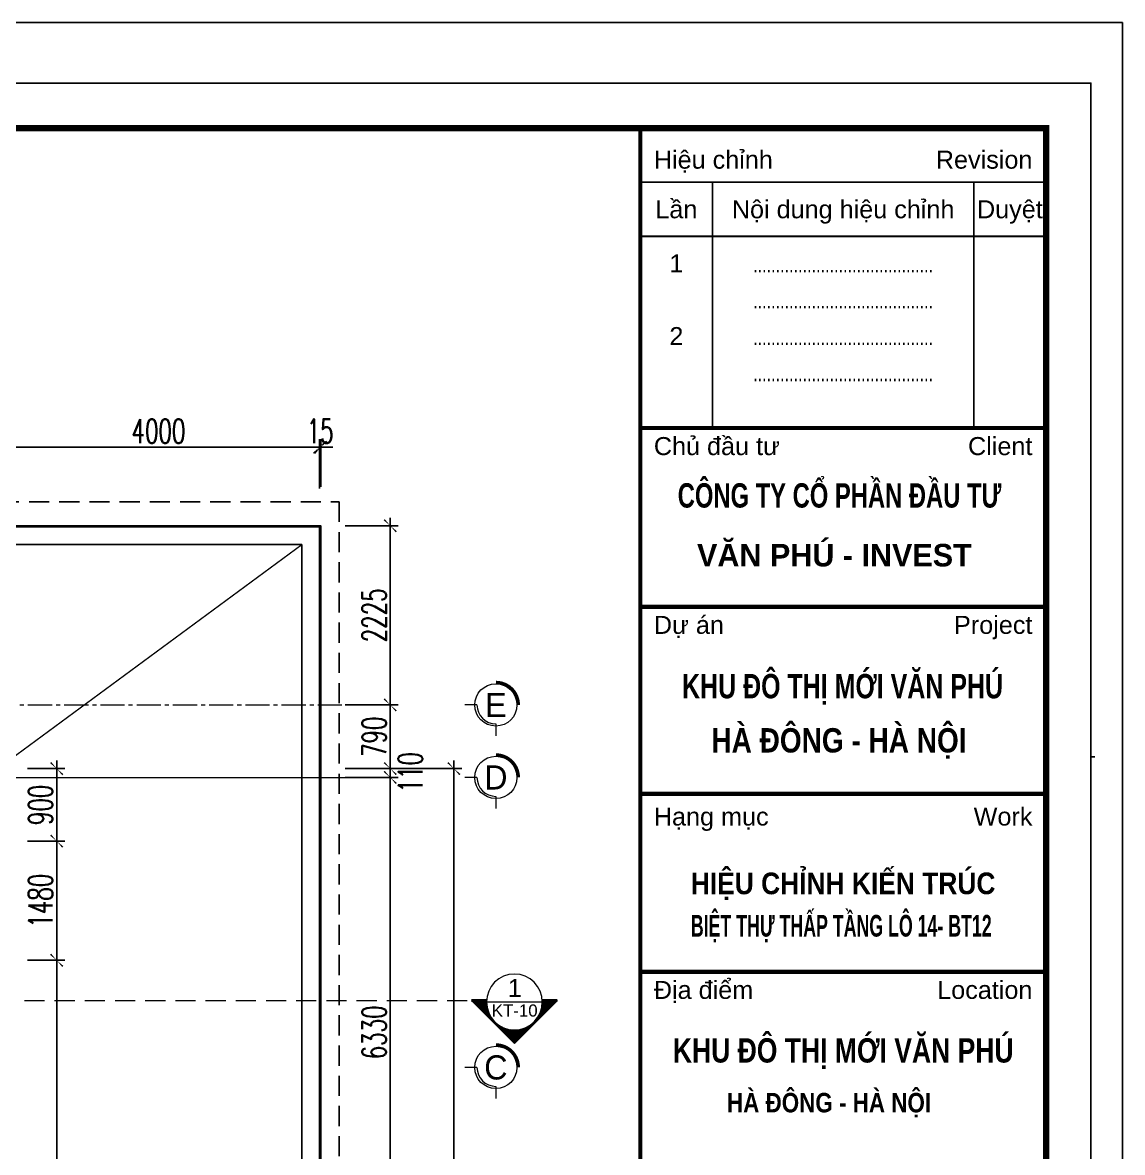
# Model space of a CAD drawing. Header units: millimetres. Extents: x -34806 to 662668, y 63228 to 99452.
# Drawn here: x 159100 to 172760, y 82831 to 96857 of the extents above; entities that cross this region are included whole.
import ezdxf
from ezdxf.enums import TextEntityAlignment as Align

# ---------------------------------------------------------------- set-up
doc = ezdxf.new("R2010")
doc.units = ezdxf.units.MM
doc.header["$LTSCALE"] = 200
doc.header["$MEASUREMENT"] = 0
doc.header["$PDMODE"] = 3
doc.header["$PDSIZE"] = 50
doc.linetypes.add('CENTER2', pattern=[1.125, 0.75, -0.125, 0.125, -0.125])
doc.linetypes.add('DASHED2', pattern=[0.375, 0.25, -0.125])
doc.layers.get('0').update_dxf_attribs({"color": 95, "linetype": 'CONTINUOUS'})
doc.layers.get('DEFPOINTS').update_dxf_attribs({"linetype": 'CONTINUOUS'})
for name, color, linetype, lineweight in [('cat', 1, 'CONTINUOUS', 40), ('hacth', 251, 'CONTINUOUS', 13), ('hatch', 251, 'CONTINUOUS', 5), ('thay', 7, 'CONTINUOUS', 18), ('tim', 254, 'CENTER2', 9)]:
    doc.layers.add(name, color=color, linetype=linetype, lineweight=lineweight)
for name, color, linetype in [('DIM', 1, 'CONTINUOUS'), ('KHUNGTEN', 7, 'CONTINUOUS'), ('Net_Manh', 155, 'CONTINUOUS'), ('TEXT', 7, 'CONTINUOUS'), ('TPTA-Dimention', 251, 'CONTINUOUS'), ('TPTA-Text', 253, 'CONTINUOUS'), ('TPTA-Virtural', 253, 'CONTINUOUS')]:
    doc.layers.add(name, color=color, linetype=linetype)
doc.styles.add('Aria H B iso', font='VHARIALB.ttf')
doc.styles.add('Aria H iso', font='VHARIAL.ttf')
doc.styles.add('Arial iso', font='VNARIAL.ttf')
doc.styles.add('Arial N  iso', font='VNARIALN.ttf')
doc.styles.add('CHU HOA Day', font='VHARIAL.ttf')
doc.styles.add('CHUC HOA MANH', font='chhbg.shx', dxfattribs={"width": 0.8, "height": 250})
doc.styles.add('dam', font='VHAVANB.ttf', dxfattribs={"width": 0.9, "height": 450})
doc.styles.add('NHO', font='VNCC-RMS.SHX', dxfattribs={"width": 0.8})
doc.styles.add('Scale', font='vnsimli.shx', dxfattribs={"width": 0.65, "bigfont": 'bigfont.shx'})
doc.dimstyles.new('Scale', dxfattribs={"dimscale": 10, "dimtxt": 2, "dimasz": 0.8, "dimexe": 1, "dimexo": 0, "dimgap": 0.5, "dimtad": 1, "dimdec": 0, "dimzin": 0, "dimdsep": 46, "dimtxsty": 'Scale', "dimblk": 'ARCHTICK', "dimcen": 1, "dimdle": 1, "dimclrd": 8, "dimclre": 251, "dimclrt": 3, "dimadec": 0, "dimazin": 0, "dimtfac": 1, "dimtdec": 0, "dimtix": 1, "dimtmove": 2, "dimatfit": 3, "dimfxl": 1, "dimtolj": 1, "dimtzin": 0, "dimarcsym": 0})

# ---------------------------------------------------------------- blocks, each defined once
blk = doc.blocks.new('_ArchTick')
at = {"layer": 'DIM', "color": 150}
blk.add_lwpolyline([(0.5, 0.5, 0.133, 0, 0), (0, 0, 0, 0.133, 0), (-0.5, -0.5, 0.133, 0.133, 0)], format="xyseb", dxfattribs=at)
blk = doc.blocks.new('*D221')
at = {"layer": 'DEFPOINTS', "color": 0}
for p in [(162788, 91585), (158788, 91075), (162788, 91075)]:
    blk.add_point(p, dxfattribs=at)
at = {"layer": 'TPTA-Text', "color": 251, "lineweight": -2}
for p, q in [((158788, 91075), (158788, 91685)), ((162788, 91075), (162788, 91685))]:
    blk.add_line(p, q, dxfattribs=at)
at = {"layer": 'TPTA-Text', "color": 8, "lineweight": -2}
blk.add_line((158688, 91585), (162888, 91585), dxfattribs=at)
at = {"layer": 'TPTA-Text', "color": 8, "lineweight": -2, "xscale": 150, "yscale": 150, "zscale": 150, "rotation": 180}
blk.add_blockref('_ArchTick', (158788, 91585), dxfattribs=at)
at = {"layer": 'TPTA-Text', "color": 8, "lineweight": -2, "xscale": 150, "yscale": 150, "zscale": 150}
blk.add_blockref('_ArchTick', (162788, 91585), dxfattribs=at)
at = {"layer": 'TPTA-Text', "color": 3, "insert": (160788, 91785), "char_height": 300, "attachment_point": 5, "style": 'Scale'}
blk.add_mtext('\\A1;4000', dxfattribs=at)
blk = doc.blocks.new('*D228')
at = {"layer": 'DEFPOINTS', "color": 0}
for p in [(163106, 87596), (163106, 73776), (164457, 73776)]:
    blk.add_point(p, dxfattribs=at)
at = {"layer": 'TPTA-Text', "color": 8, "lineweight": -2}
blk.add_line((164457, 87696), (164457, 73676), dxfattribs=at)
at = {"layer": 'TPTA-Text', "color": 251, "lineweight": -2}
for p, q in [((163106, 87596), (164557, 87596)), ((163106, 73776), (164557, 73776))]:
    blk.add_line(p, q, dxfattribs=at)
at = {"layer": 'TPTA-Text', "color": 8, "lineweight": -2, "xscale": 150, "yscale": 150, "zscale": 150}
for p, rotation in [((164457, 87596), 90), ((164457, 73776), 270)]:
    blk.add_blockref('_ArchTick', p, dxfattribs=dict(at, rotation=rotation))
at = {"layer": 'TPTA-Text', "color": 3, "insert": (164257, 80686), "char_height": 300, "attachment_point": 5, "rotation": 90, "style": 'Scale'}
blk.add_mtext('\\A1;13820', dxfattribs=at)
blk = doc.blocks.new('*D229')
at = {"layer": 'DEFPOINTS', "color": 0}
for p in [(163106, 90611), (163106, 88386), (163667, 88386)]:
    blk.add_point(p, dxfattribs=at)
at = {"layer": 'TPTA-Text', "color": 251, "lineweight": -2}
for p, q in [((163106, 90611), (163767, 90611)), ((163106, 88386), (163767, 88386))]:
    blk.add_line(p, q, dxfattribs=at)
at = {"layer": 'TPTA-Text', "color": 8, "lineweight": -2}
blk.add_line((163667, 90711), (163667, 88286), dxfattribs=at)
at = {"layer": 'TPTA-Text', "color": 8, "lineweight": -2, "xscale": 150, "yscale": 150, "zscale": 150}
for p, rotation in [((163667, 90611), 90), ((163667, 88386), 270)]:
    blk.add_blockref('_ArchTick', p, dxfattribs=dict(at, rotation=rotation))
at = {"layer": 'TPTA-Text', "color": 3, "insert": (163467, 89499), "char_height": 300, "attachment_point": 5, "rotation": 90, "style": 'Scale'}
blk.add_mtext('\\A1;2225', dxfattribs=at)
blk = doc.blocks.new('*D230')
at = {"layer": 'DEFPOINTS', "color": 0}
for p in [(163106, 88386), (163106, 87596), (163667, 87596)]:
    blk.add_point(p, dxfattribs=at)
at = {"layer": 'TPTA-Text', "color": 251, "lineweight": -2}
for p, q in [((163106, 88386), (163767, 88386)), ((163106, 87596), (163767, 87596))]:
    blk.add_line(p, q, dxfattribs=at)
at = {"layer": 'TPTA-Text', "color": 8, "lineweight": -2}
blk.add_line((163667, 88486), (163667, 87496), dxfattribs=at)
at = {"layer": 'TPTA-Text', "color": 8, "lineweight": -2, "xscale": 150, "yscale": 150, "zscale": 150}
for p, rotation in [((163667, 88386), 90), ((163667, 87596), 270)]:
    blk.add_blockref('_ArchTick', p, dxfattribs=dict(at, rotation=rotation))
at = {"layer": 'TPTA-Text', "color": 3, "insert": (163467, 87991), "char_height": 300, "attachment_point": 5, "rotation": 90, "style": 'Scale'}
blk.add_mtext('\\A1;790', dxfattribs=at)
blk = doc.blocks.new('*D231')
at = {"layer": 'DEFPOINTS', "color": 0}
for p in [(163106, 87596), (163106, 87486), (163667, 87486)]:
    blk.add_point(p, dxfattribs=at)
at = {"layer": 'TPTA-Text', "color": 8, "lineweight": -2}
blk.add_line((163667, 87696), (163667, 87386), dxfattribs=at)
at = {"layer": 'TPTA-Text', "color": 251, "lineweight": -2}
for p, q in [((163106, 87596), (163767, 87596)), ((163106, 87486), (163767, 87486))]:
    blk.add_line(p, q, dxfattribs=at)
at = {"layer": 'TPTA-Text', "color": 8, "lineweight": -2, "xscale": 150, "yscale": 150, "zscale": 150}
for p, rotation in [((163667, 87596), 90), ((163667, 87486), 270)]:
    blk.add_blockref('_ArchTick', p, dxfattribs=dict(at, rotation=rotation))
at = {"layer": 'TPTA-Text', "color": 3, "insert": (163916, 87549), "char_height": 300, "attachment_point": 5, "rotation": 90, "style": 'Scale'}
blk.add_mtext('\\A1;110', dxfattribs=at)
blk = doc.blocks.new('*D234')
at = {"layer": 'DEFPOINTS', "color": 0}
for p in [(163106, 87486), (163106, 81156), (163667, 81156)]:
    blk.add_point(p, dxfattribs=at)
at = {"layer": 'TPTA-Text', "color": 8, "lineweight": -2}
blk.add_line((163667, 87586), (163667, 81056), dxfattribs=at)
at = {"layer": 'TPTA-Text', "color": 251, "lineweight": -2}
for p, q in [((163106, 87486), (163767, 87486)), ((163106, 81156), (163767, 81156))]:
    blk.add_line(p, q, dxfattribs=at)
at = {"layer": 'TPTA-Text', "color": 8, "lineweight": -2, "xscale": 150, "yscale": 150, "zscale": 150}
for p, rotation in [((163667, 87486), 90), ((163667, 81156), 270)]:
    blk.add_blockref('_ArchTick', p, dxfattribs=dict(at, rotation=rotation))
at = {"layer": 'TPTA-Text', "color": 3, "insert": (163467, 84321), "char_height": 300, "attachment_point": 5, "rotation": 90, "style": 'Scale'}
blk.add_mtext('\\A1;6330', dxfattribs=at)
blk = doc.blocks.new('can')
at = {"layer": 'hatch'}
h = blk.add_hatch(dxfattribs=at)
h.set_pattern_fill('ANSI31', color=256, scale=96.25, style=0)
h.set_pattern_definition([(45, (-283734, -101783), (-8.50737846, 8.50737846), [])])
h.paths.add_polyline_path([(578, 0, -0.01239), (577, -29), (890, -29), (0, 861), (-890, -29), (-577, -29, -0.01239), (-578, 0, -1)])
at = {"layer": 'cat', "color": 150, "linetype": 'Continuous', "const_width": 62.4}
for points in [[(-577, -29), (-890, -29)], [(577, -29), (890, -29)]]:
    blk.add_lwpolyline(points, dxfattribs=at)
at = {"layer": 'thay', "linetype": 'Continuous'}
for p in [(-890, -29), (890, -29)]:
    blk.add_line(p, (0, 861), dxfattribs=at)
at = {"layer": 'thay'}
blk.add_line((-578, 0), (578, 0), dxfattribs=at)
blk.add_circle((0, 0), 578, dxfattribs=at)
at = {"layer": 'TEXT', "style": 'CHU HOA Day'}
blk.add_attdef('A', text='', height=375, dxfattribs=at).set_placement((11, 108), align=Align.CENTER)
at = {"layer": 'TEXT', "style": 'CHUC HOA MANH', "width": 0.65}
blk.add_attdef('KT-00', text='', height=287, dxfattribs=at).set_placement((7, -346), align=Align.CENTER)
blk = doc.blocks.new('tr')
at = {"layer": 'thay', "ltscale": 600}
for p, q in [((0, -200), (0, 0)), ((313, -513), (513, -513))]:
    blk.add_line(p, q, dxfattribs=at)
at = {"layer": 'thay', "color": 150, "ltscale": 600, "const_width": 50}
blk.add_lwpolyline([(-375, -513, 0.414214), (0, -888, 0.414214)], format="xyb", dxfattribs=at)
at = {"layer": 'thay', "ltscale": 600}
blk.add_circle((0, -513), 350, dxfattribs=at)
blk.add_arc((0, -513), 313, 0, 90, dxfattribs=at)
blk = doc.blocks.new('*D245')
at = {"layer": 'DEFPOINTS', "color": 0}
for p in [(162788, 91585), (162788, 91092), (162803, 91092)]:
    blk.add_point(p, dxfattribs=at)
at = {"layer": 'TPTA-Text', "color": 251, "lineweight": -2}
for p, q in [((162788, 91092), (162788, 91685)), ((162803, 91092), (162803, 91685))]:
    blk.add_line(p, q, dxfattribs=at)
at = {"layer": 'TPTA-Text', "color": 8, "lineweight": -2}
for p, q in [((162788, 91585), (162638, 91585)), ((162803, 91585), (162788, 91585)), ((162803, 91585), (162953, 91585))]:
    blk.add_line(p, q, dxfattribs=at)
at = {"layer": 'TPTA-Text', "color": 8, "lineweight": -2, "xscale": 150, "yscale": 150, "zscale": 150}
blk.add_blockref('_ArchTick', (162788, 91585), dxfattribs=at)
at = {"layer": 'TPTA-Text', "color": 8, "lineweight": -2, "xscale": 150, "yscale": 150, "zscale": 150, "rotation": 180}
blk.add_blockref('_ArchTick', (162803, 91585), dxfattribs=at)
at = {"layer": 'TPTA-Text', "color": 3, "insert": (162796, 91785), "char_height": 300, "attachment_point": 5, "style": 'Scale'}
blk.add_mtext('\\A1;15', dxfattribs=at)
blk = doc.blocks.new('*D547')
at = {"layer": 'DEFPOINTS', "color": 0}
for p in [(159162, 87596), (159162, 86696), (159524, 86696)]:
    blk.add_point(p, dxfattribs=at)
at = {"layer": 'TPTA-Text', "color": 8, "lineweight": -2}
blk.add_line((159524, 87696), (159524, 86596), dxfattribs=at)
at = {"layer": 'TPTA-Text', "color": 251, "lineweight": -2}
for p, q in [((159162, 87596), (159624, 87596)), ((159162, 86696), (159624, 86696))]:
    blk.add_line(p, q, dxfattribs=at)
at = {"layer": 'TPTA-Text', "color": 8, "lineweight": -2, "xscale": 150, "yscale": 150, "zscale": 150}
for p, rotation in [((159524, 87596), 90), ((159524, 86696), 270)]:
    blk.add_blockref('_ArchTick', p, dxfattribs=dict(at, rotation=rotation))
at = {"layer": 'TPTA-Text', "color": 3, "insert": (159324, 87146), "char_height": 300, "attachment_point": 5, "rotation": 90, "style": 'Scale'}
blk.add_mtext('\\A1;900', dxfattribs=at)
blk = doc.blocks.new('*D548')
at = {"layer": 'DEFPOINTS', "color": 0}
for p in [(159162, 86696), (159162, 85216), (159524, 85216)]:
    blk.add_point(p, dxfattribs=at)
at = {"layer": 'TPTA-Text', "color": 251, "lineweight": -2}
for p, q in [((159162, 86696), (159624, 86696)), ((159162, 85216), (159624, 85216))]:
    blk.add_line(p, q, dxfattribs=at)
at = {"layer": 'TPTA-Text', "color": 8, "lineweight": -2}
blk.add_line((159524, 86796), (159524, 85116), dxfattribs=at)
at = {"layer": 'TPTA-Text', "color": 8, "lineweight": -2, "xscale": 150, "yscale": 150, "zscale": 150}
for p, rotation in [((159524, 86696), 90), ((159524, 85216), 270)]:
    blk.add_blockref('_ArchTick', p, dxfattribs=dict(at, rotation=rotation))
at = {"layer": 'TPTA-Text', "color": 3, "insert": (159324, 85956), "char_height": 300, "attachment_point": 5, "rotation": 90, "style": 'Scale'}
blk.add_mtext('\\A1;1480', dxfattribs=at)
blk = doc.blocks.new('*D549')
at = {"layer": 'DEFPOINTS', "color": 0}
for p in [(159162, 85216), (159162, 77586), (159524, 77586)]:
    blk.add_point(p, dxfattribs=at)
at = {"layer": 'TPTA-Text', "color": 8, "lineweight": -2}
blk.add_line((159524, 85316), (159524, 77486), dxfattribs=at)
at = {"layer": 'TPTA-Text', "color": 251, "lineweight": -2}
for p, q in [((159162, 85216), (159624, 85216)), ((159162, 77586), (159624, 77586))]:
    blk.add_line(p, q, dxfattribs=at)
at = {"layer": 'TPTA-Text', "color": 8, "lineweight": -2, "xscale": 150, "yscale": 150, "zscale": 150}
for p, rotation in [((159524, 85216), 90), ((159524, 77586), 270)]:
    blk.add_blockref('_ArchTick', p, dxfattribs=dict(at, rotation=rotation))
at = {"layer": 'TPTA-Text', "color": 3, "insert": (159324, 81401), "char_height": 300, "attachment_point": 5, "rotation": 90, "style": 'Scale'}
blk.add_mtext('\\A1;7630', dxfattribs=at)
blk = doc.blocks.new('khung')
at = {"color": 8}
blk.add_line((27622.6, 17766.5), (30915.2, 17766.5), dxfattribs=at)
at = {"color": 4, "const_width": 34.9}
for points in [[(27622.6, 19305.2), (31115.1, 19305.2)], [(27622.6, 19305.2), (31115.1, 19305.2)], [(27622.6, 17766.5), (31115.1, 17766.5)], [(27622.6, 17766.5), (31115.1, 17766.5)], [(27622.6, 17766.5), (31115.1, 17766.5)]]:
    blk.add_lwpolyline(points, dxfattribs=at)
at = {"layer": 'DEFPOINTS', "color": 8}
blk.add_lwpolyline([(0, 0), (31503.2, 0), (31503.2, 22275), (0, 22275)], close=True, dxfattribs=at)
at = {"layer": 'KHUNGTEN', "color": 8}
for p, q in [((27622.6, 17766.5), (30915.2, 17766.5)), ((31503.2, 16475.2), (31536.1, 16475.2))]:
    blk.add_line(p, q, dxfattribs=at)
at = {"layer": 'KHUNGTEN', "color": 4}
for points, const_width in [([(847.8, 388.1), (31117, 388.1), (31117, 21886.9), (847.8, 21886.9)], 54.3), ([(27622.6, 21886.9), (31115.1, 21886.9), (31115.1, 388.1), (27622.6, 388.1)], 34.9)]:
    blk.add_lwpolyline(points, close=True, dxfattribs=dict(at, const_width=const_width))
at = {"layer": 'KHUNGTEN', "color": 8, "const_width": 15.5}
for points in [[(27622.6, 21421.3), (31115.1, 21421.3)], [(28243.5, 21421.3), (28243.5, 19305.2)], [(30494.2, 21421.3), (30494.2, 19305.2)], [(27622.6, 20955.6), (31115.1, 20955.6)]]:
    blk.add_lwpolyline(points, dxfattribs=at)
at = {"layer": 'KHUNGTEN', "color": 4, "const_width": 34.9}
for points in [[(27622.6, 19305.2), (31115.1, 19305.2)], [(27622.6, 17766.5), (31115.1, 17766.5)], [(27622.6, 17766.5), (31115.1, 17766.5)], [(27622.6, 16156.8), (31115.1, 16156.8)], [(27622.6, 14624.8), (31115.1, 14624.8)]]:
    blk.add_lwpolyline(points, dxfattribs=at)
at = {"color": 8, "style": 'Arial iso', "width": 1}
blk.add_text('Chñ ®Çu t\xad', height=155.23, dxfattribs=at).set_placement((27739, 19072.3))
blk.add_text('Client', height=155.23, dxfattribs=at).set_placement((30998.7, 19072.3), align=Align.RIGHT)
at = {"color": 7, "style": 'Aria H B iso'}
for s, height, width, p, p2 in [('c«ng ty cæ phÇn ®Çu t\xad', 209.556, 0.702507, (27944.6, 18620.6), (30730.1, 18620.6)), ('V¨n phó - invest', 194.033, 0.969518, (28110.8, 18114.1), (30476.2, 18114.1)), ('KHU §¤ THÞ MíI V¡N PHó', 209.556, 0.738944, (27981.6, 16979.1), (30745.8, 16979.1)), ('     hµ ®«ng - hµ néi      ', 209.556, 0.823662, (27899.7, 16512.6), (30833.5, 16512.6)), ('KHU §¤ THÞ MíI V¡N PHó', 209.556, 0.784287, (27902.8, 13844), (30836.6, 13844)), ('     hµ ®«ng - hµ néi      ', 167.645, 0.823662, (28100.7, 13415.2), (30447.8, 13415.2))]:
    blk.add_text(s, height=height, dxfattribs=dict(at, width=width)).set_placement(p, p2, align=Align.FIT)
for s, rotation, width, p, p2 in [('hiÖu chØnh kiÕn tróc ', 0.00756, 0.87215, (28057.6, 15292.8), (30743.3, 15293.2)), ('biÖt thù thÊp tÇng l« 14- bt12', 0.00784, 0.59135, (28057.6, 14928), (30648.2, 14928.4))]:
    blk.add_text(s, height=186.272, rotation=rotation, dxfattribs=dict(at, width=width)).set_placement(p, p2, align=Align.FIT)
at = {"layer": 'KHUNGTEN', "color": 8, "style": 'Arial iso', "width": 1}
for s, p in [('HiÖu chØnh', (27739, 21537.7)), ('Dù ¸n', (27739, 17533.7)), ('H¹ng môc', (27739, 15884)), ('§Þa ®iÓm', (27739, 14391.9))]:
    blk.add_text(s, height=155.23, dxfattribs=at).set_placement(p)
for s, p in [('Revision', (30998.7, 21537.7)), ('Project', (30998.7, 17533.7)), ('Work', (30998.7, 15884)), ('Location', (30998.7, 14391.9))]:
    blk.add_text(s, height=155.23, dxfattribs=at).set_placement(p, align=Align.RIGHT)
for s, height, p in [('LÇn', 155.23, (27933, 21188.4)), ('Néi dung hiÖu chØnh', 155.226, (29368.9, 21188.4)), ('DuyÖt', 155.23, (30804.7, 21188.4))]:
    blk.add_text(s, height=height, dxfattribs=at).set_placement(p, align=Align.MIDDLE_CENTER)
at = {"layer": 'KHUNGTEN', "color": 8}
for s, height, style, width, p in [('1', 155, 'Arial N  iso', 1, (27933, 20645.1)), ('........................................', 130.351, 'NHO', 0.8, (29368.9, 20645.1)), ('........................................', 130.351, 'NHO', 0.8, (29368.9, 20334.7)), ('2', 155, 'Arial N  iso', 1, (27933, 20019.2)), ('........................................', 130.351, 'NHO', 0.8, (29368.9, 20019.2)), ('........................................', 130.351, 'NHO', 0.8, (29368.9, 19708.7))]:
    blk.add_text(s, height=height, dxfattribs=dict(at, style=style, width=width)).set_placement(p, align=Align.CENTER)
at = {"layer": 'KHUNGTEN', "color": 8, "style": 'Arial iso'}
for s, width, p, p2 in [('§Þa chØ: sè 17 l« 2A, ®\xadêng Trung Yªn 1', 0.838812, (31504.3, 16488.1), (31534.7, 16488.1)), ('ph\xadêng Yªn Hoµ - quËn CÇu GiÊy - Hµ Néi', 0.782431, (31504.3, 16484.5), (31534.7, 16484.5)), ('Tel: 7833367-7833368       fax: 7833369', 0.836072, (31504.3, 16480.9), (31534.7, 16480.9)), ('Email:...................................................', 0.877697, (31504.3, 16477.3), (31534.7, 16477.3))]:
    blk.add_text(s, height=1.463, dxfattribs=dict(at, width=width)).set_placement(p, p2, align=Align.FIT)

msp = doc.modelspace()

# ---------------------------------------------------------------- linework, layer by layer
msp.add_lwpolyline([(172760.5, 63228.3), (125820.8, 63228.3), (125820.8, 96857.3), (172760.5, 96857.3)], close=True)
at = {"layer": 'Net_Manh', "linetype": 'DASHED2', "ltscale": 5}
msp.add_lwpolyline([(134805.9, 90908), (163033.2, 90908), (163033.2, 73311), (134805.9, 73311)], close=True, dxfattribs=at)
at = {"layer": 'thay'}
msp.add_line((158788.3, 87596.3), (162568.3, 90376.3), dxfattribs=at)
at = {"layer": 'thay', "linetype": 'DASHED2', "ltscale": 5}
msp.add_line((132498.8, 84715.6), (164674.8, 84715.6), dxfattribs=at)
at = {"layer": 'tim', "ltscale": 2}
for p, q in [((134867.5, 88386.3), (163105.5, 88386.3)), ((134867.5, 87486.3), (163105.5, 87486.3)), ((154438.8, 87486.3), (163205.5, 87486.3))]:
    msp.add_line(p, q, dxfattribs=at)
at = {"layer": 'TPTA-Dimention'}
for points in [[(162803.3, 73311), (162803.3, 90611.3), (134805.9, 90611.3)], [(162788.3, 73311), (162788.3, 90596.3), (134805.9, 90596.3)], [(162568.3, 73311), (162568.3, 90376.3), (134805.9, 90376.3)]]:
    msp.add_lwpolyline(points, dxfattribs=at)
at = {"layer": 'TPTA-Virtural'}
msp.add_lwpolyline([(162803.3, 82886.3), (162803.3, 90611.3), (153678.3, 90611.3)], dxfattribs=at)

# ---------------------------------------------------------------- block references
at = {"layer": 'DIM', "xscale": 0.75, "yscale": 0.75, "zscale": 0.75, "rotation": 180}
for p in [(164978.5, 88001.4), (164978.5, 87101.4), (164978.5, 83501.4)]:
    msp.add_blockref('tr', p, dxfattribs=at)
at = {"layer": 'hacth', "xscale": 1.44238117831992, "yscale": 1.442381252141786, "zscale": 1.442381260145733}
msp.add_blockref('khung', (126930.6, 63978.3), dxfattribs=at)
at = {"layer": 'TEXT', "linetype": 'Continuous'}
ref = msp.add_blockref('can', (165208.8, 84698.4), dxfattribs=dict(at, xscale=-0.5999999999767169, yscale=0.5999999999767169, zscale=0.6, rotation=180))
ref.add_attrib('A', '1', dxfattribs={"height": 225, "style": 'Aria H iso'}).set_placement((165214.2, 84759.5), align=Align.CENTER)
ref.add_attrib('KT-00', 'kt-10', dxfattribs={"height": 150, "style": 'Aria H iso'}).set_placement((165212.3, 84517.8), align=Align.CENTER)

# ---------------------------------------------------------------- texts
at = {"layer": 'TEXT', "linetype": 'Continuous', "style": 'dam'}
for s, p in [('e', (164978.5, 88386.3)), ('d', (164978.5, 87486.3)), ('c', (164978.5, 83886.3))]:
    msp.add_text(s, height=300, dxfattribs=at).set_placement(p, align=Align.MIDDLE)

# ---------------------------------------------------------------- dimensions: what is measured, and where the dimension line sits
at = {"layer": 'TPTA-Text'}
for p1, p2, picture, middle in [((158788.3, 91075.1), (162788.3, 91075.1), '*D221', (160788.3, 91784.8)), ((162803.3, 91091.5), (162788.3, 91091.5), '*D245', (162795.8, 91784.8))]:
    dim = msp.add_linear_dim(base=(162788.3, 91584.8), p1=p1, p2=p2, dimstyle='Scale', override={"dimscale": 100, "dimtxt": 3, "dimasz": 1.5, "dimfxl": 110}, dxfattribs=at)
    dim.commit()
    dim.dimension.update_dxf_attribs({"geometry": picture, "text_midpoint": middle})
for base, p1, p2, picture, middle in [((163667.1, 88386.3), (163105.5, 90611.3), (163105.5, 88386.3), '*D229', (163467.1, 89498.8)), ((163667.1, 87596.3), (163105.5, 88386.3), (163105.5, 87596.3), '*D230', (163467.1, 87991.3)), ((159523.7, 86696.3), (159162.3, 87596.3), (159162.3, 86696.3), '*D547', (159323.7, 87146.3)), ((164457.5, 73776.3), (163105.5, 87596.3), (163105.5, 73776.3), '*D228', (164257.5, 80686.3)), ((163667.1, 81156.3), (163105.5, 87486.3), (163105.5, 81156.3), '*D234', (163467.1, 84321.3)), ((159523.7032, 85215.7861), (159162.252, 86696.2838), (159162.252, 85215.7861), '*D548', (159323.7032, 85956.0349)), ((159523.7, 77586), (159162.3, 85215.8), (159162.3, 77586), '*D549', (159323.7, 81400.9))]:
    dim = msp.add_linear_dim(base=base, p1=p1, p2=p2, angle=90, dimstyle='Scale', override={"dimscale": 100, "dimtxt": 3, "dimasz": 1.5, "dimfxl": 110}, dxfattribs=at)
    dim.commit()
    dim.dimension.update_dxf_attribs({"geometry": picture, "text_midpoint": middle})
dim = msp.add_linear_dim(base=(163667.1, 87486.3), p1=(163105.5, 87596.3), p2=(163105.5, 87486.3), angle=90, dimstyle='Scale', override={"dimscale": 100, "dimtxt": 3, "dimasz": 1.5, "dimfxl": 110}, dxfattribs=at)
dim.commit()
dim.dimension.update_dxf_attribs({"geometry": '*D231', "text_midpoint": (163916.5, 87548.8), "dimtype": 128})

doc.saveas('drawing.dxf')
